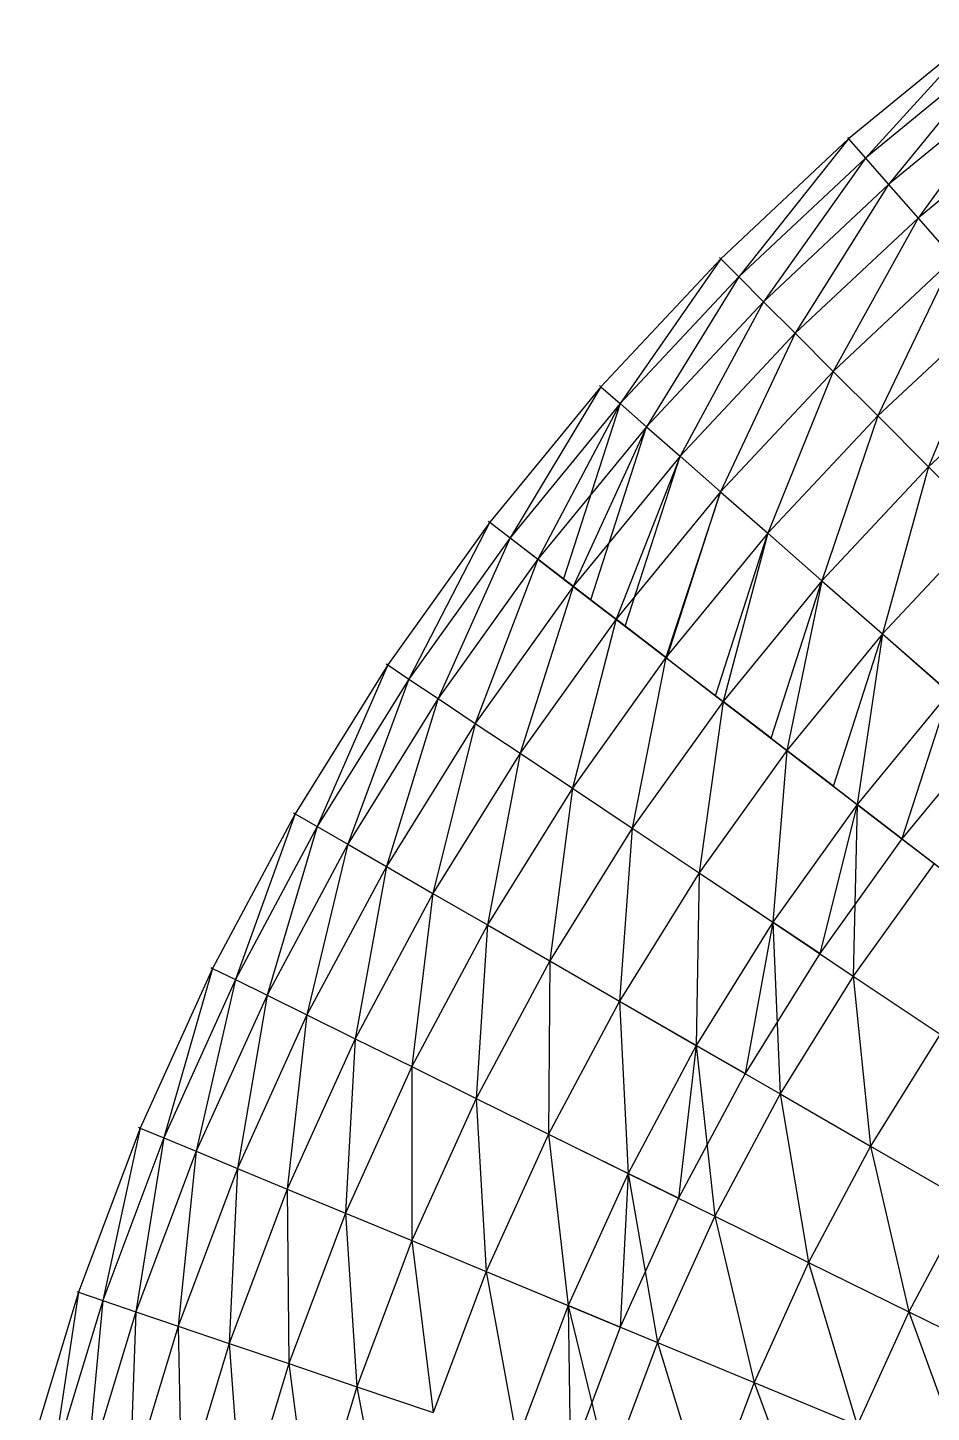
# Model space of a CAD drawing. Extents: x -1560 to 4680, y -1560 to 1560.
# Drawn here: x 1614 to 2140, y 431 to 1237 of the extents above; entities that cross this region are included whole.
import ezdxf

# ---------------------------------------------------------------- set-up
doc = ezdxf.new("R2010")
doc.units = 0
doc.header["$MEASUREMENT"] = 0
for name, color, linetype in [('HHST6X6X0.375', 13, 'Continuous'), ('L30X30X3', 1, 'Continuous'), ('TRIO25X148_A', 4, 'Continuous'), ('TRIO25X148_B', 6, 'Continuous'), ('TRIO25X148_C', 96, 'Continuous'), ('TRIO25X148_D', 3, 'Continuous'), ('TRIO25X148_F', 52, 'Continuous'), ('TRIO2875X148_A', 140, 'Continuous'), ('TRIO35X148', 30, 'Continuous'), ('TRIO45X148', 5, 'Continuous')]:
    doc.layers.add(name, color=color, linetype=linetype)

msp = doc.modelspace()

# ---------------------------------------------------------------- linework, layer by layer
at = {"layer": 'HHST6X6X0.375'}
for p, q in [((2091.42, 1172.87, 60), (2092.16, 1172.03, 68.93)), ((2016.91, 1103.09, 60), (2017.71, 1102.29, 68.93)), ((1947.13, 1028.58, 60), (1947.97, 1027.84, 68.93)), ((1882.37, 949.67, 60), (1883.26, 948.98, 68.93)), ((1822.91, 866.69, 60), (1823.84, 866.07, 68.93)), ((1769, 780, 60), (1769.97, 779.44, 68.93)), ((1720.88, 689.97, 60), (1721.89, 689.47, 68.93)), ((1678.75, 596.99, 60), (1679.79, 596.56, 68.93)), ((1642.79, 501.45, 60), (1643.85, 501.08, 68.93))]:
    msp.add_line(p, q, dxfattribs=at)
at = {"layer": 'L30X30X3'}
for p, q in [((1895.06, 939.93, 162.22), (1926.23, 916.01, 154.74)), ((1942.04, 903.88, 244.63), (1911.28, 927.48, 254.46)), ((1962.11, 888.48, 333.15), (1931.87, 911.68, 345.29)), ((1986.36, 869.87, 420), (1956.76, 892.59, 434.41)), ((1985.84, 870.27, 521.47), (2014.71, 848.12, 504.85)), ((2047.05, 823.31, 587.4), (2019.03, 844.81, 606.18)), ((2083.26, 795.52, 667.36), (2056.19, 816.29, 688.22)), ((2123.22, 764.85, 744.42), (2097.19, 784.83, 767.3)), ((2075.33, 698.02, 744.42), (2048.05, 716.25, 767.3)), ((2031.92, 628.21, 744.42), (2003.5, 644.61, 767.3)), ((1993.16, 555.7, 744.42), (1963.73, 570.21, 767.3)), ((1959.23, 480.81, 744.42), (1928.92, 493.36, 767.3))]:
    msp.add_line(p, q, dxfattribs=at)
at = {"layer": 'TRIO25X148_A'}
for p, q in [((2132.56, 1125.96, 345.29), (2153.24, 1102.37, 434.41)), ((2061.04, 1058.96, 345.29), (2083.22, 1036.78, 434.41)), ((2083.22, 1036.78, 434.41), (2109.14, 1010.86, 521.47)), ((2109.14, 1010.86, 521.47), (2138.72, 981.28, 606.18)), ((1994.04, 987.44, 345.29), (2017.63, 966.76, 434.41)), ((2138.72, 981.28, 606.18), (2171.84, 948.16, 688.22)), ((2017.63, 966.76, 434.41), (2045.19, 942.58, 521.47)), ((2045.19, 942.58, 521.47), (2076.64, 915, 606.18)), ((1931.87, 911.68, 345.29), (1956.76, 892.59, 434.41)), ((2076.64, 915, 606.18), (2111.85, 884.12, 688.22)), ((1956.76, 892.59, 434.41), (1985.84, 870.27, 521.47)), ((2111.85, 884.12, 688.22), (2150.71, 850.04, 767.3)), ((1985.84, 870.27, 521.47), (2019.03, 844.81, 606.18)), ((2019.03, 844.81, 606.18), (2056.19, 816.29, 688.22)), ((1874.79, 832.02, 345.29), (1900.87, 814.6, 434.41)), ((1900.87, 814.6, 434.41), (1931.35, 794.23, 521.47)), ((2056.19, 816.29, 688.22), (2097.19, 784.83, 767.3)), ((1931.35, 794.23, 521.47), (1966.13, 770.99, 606.18)), ((2097.19, 784.83, 767.3), (2141.89, 750.53, 843.13)), ((1966.13, 770.99, 606.18), (2005.08, 744.97, 688.22)), ((1823.04, 748.8, 345.29), (1850.2, 733.12, 434.41)), ((2005.08, 744.97, 688.22), (2048.05, 716.25, 767.3)), ((1850.2, 733.12, 434.41), (1881.95, 714.79, 521.47)), ((1881.95, 714.79, 521.47), (1918.18, 693.87, 606.18)), ((2048.05, 716.25, 767.3), (2094.9, 684.95, 843.13)), ((1918.18, 693.87, 606.18), (1958.74, 670.45, 688.22)), ((2094.9, 684.95, 843.13), (2145.45, 651.17, 915.44)), ((1958.74, 670.45, 688.22), (2003.5, 644.61, 767.3)), ((1776.84, 662.37, 345.29), (1804.97, 648.5, 434.41)), ((1804.97, 648.5, 434.41), (1837.86, 632.28, 521.47)), ((2003.5, 644.61, 767.3), (2052.3, 616.44, 843.13)), ((1837.86, 632.28, 521.47), (1875.37, 613.78, 606.18)), ((1875.37, 613.78, 606.18), (1917.38, 593.07, 688.22)), ((2052.3, 616.44, 843.13), (2104.95, 586.04, 915.44)), ((1917.38, 593.07, 688.22), (1963.73, 570.21, 767.3)), ((2104.95, 586.04, 915.44), (2161.27, 553.53, 983.97)), ((1736.4, 573.11, 345.29), (1765.38, 561.1, 434.41)), ((1963.73, 570.21, 767.3), (2014.27, 545.29, 843.13)), ((1765.38, 561.1, 434.41), (1799.25, 547.07, 521.47)), ((1799.25, 547.07, 521.47), (1837.89, 531.07, 606.18)), ((2014.27, 545.29, 843.13), (2068.79, 518.4, 915.44)), ((1837.89, 531.07, 606.18), (1881.17, 513.14, 688.22)), ((2068.79, 518.4, 915.44), (2127.12, 489.64, 983.97)), ((1881.17, 513.14, 688.22), (1928.92, 493.36, 767.3)), ((1928.92, 493.36, 767.3), (1980.97, 471.8, 843.13)), ((2127.12, 489.64, 983.97), (2189.03, 459.1, 1048.46)), ((1701.88, 481.39, 345.29), (1731.58, 471.31, 434.41)), ((1731.58, 471.31, 434.41), (1766.29, 459.52, 521.47)), ((1980.97, 471.8, 843.13), (2037.14, 448.54, 915.44)), ((1766.29, 459.52, 521.47), (1805.9, 446.08, 606.18)), ((1805.9, 446.08, 606.18), (1850.26, 431.02, 688.22)), ((2037.14, 448.54, 915.44), (2097.22, 423.65, 983.97))]:
    msp.add_line(p, q, dxfattribs=at)
at = {"layer": 'TRIO25X148_B'}
for p, q in [((1959.16, 1018.03, 162.22), (1926.23, 916.01, 154.74)), ((1942.04, 903.88, 244.63), (1974.53, 1004.55, 254.46)), ((1962.11, 888.48, 333.15), (1994.04, 987.44, 345.29)), ((1986.36, 869.87, 420), (2017.63, 966.76, 434.41)), ((2014.71, 848.12, 504.85), (2045.19, 942.58, 521.47)), ((1895.06, 939.93, 162.22), (1942.04, 903.88, 244.63)), ((1911.28, 927.48, 254.46), (1962.11, 888.48, 333.15)), ((1931.87, 911.68, 345.29), (1986.36, 869.87, 420)), ((2047.05, 823.31, 587.4), (2076.64, 915, 606.18)), ((1956.76, 892.59, 434.41), (2014.71, 848.12, 504.85)), ((2083.26, 795.52, 667.36), (2111.85, 884.12, 688.22)), ((2111.85, 884.12, 688.22), (2175.38, 828.41, 744.42)), ((1985.84, 870.27, 521.47), (2047.05, 823.31, 587.4)), ((2150.71, 850.04, 767.3), (2123.22, 764.85, 744.42)), ((2019.03, 844.81, 606.18), (2083.26, 795.52, 667.36)), ((2056.19, 816.29, 688.22), (2123.22, 764.85, 744.42)), ((2097.19, 784.83, 767.3), (2075.33, 698.02, 744.42)), ((2097.19, 784.83, 767.3), (2166.78, 731.43, 818.32)), ((2005.08, 744.97, 688.22), (2075.33, 698.02, 744.42)), ((2048.05, 716.25, 767.3), (2031.92, 628.21, 744.42)), ((1958.74, 670.45, 688.22), (2031.92, 628.21, 744.42)), ((2003.5, 644.61, 767.3), (1993.16, 555.7, 744.42)), ((1917.38, 593.07, 688.22), (1993.16, 555.7, 744.42)), ((1963.73, 570.21, 767.3), (1959.23, 480.81, 744.42)), ((1881.17, 513.14, 688.22), (1959.23, 480.81, 744.42)), ((1928.92, 493.36, 767.3), (1930.27, 403.86, 744.42))]:
    msp.add_line(p, q, dxfattribs=at)
at = {"layer": 'TRIO25X148_C'}
for p, q in [((2171.02, 1236.74, 68.93), (2092.16, 1172.03, 68.93)), ((2180.07, 1224.94, 162.22), (2101.97, 1160.84, 162.22)), ((2192.52, 1208.72, 254.46), (2115.45, 1145.47, 254.46)), ((2208.32, 1188.13, 345.29), (2132.56, 1125.96, 345.29)), ((2092.16, 1172.03, 68.93), (2017.71, 1102.29, 68.93)), ((2101.97, 1160.84, 162.22), (2028.22, 1091.78, 162.22)), ((2115.45, 1145.47, 254.46), (2042.68, 1077.32, 254.46)), ((2132.56, 1125.96, 345.29), (2061.04, 1058.96, 345.29)), ((2017.71, 1102.29, 68.93), (1947.97, 1027.84, 68.93)), ((2153.24, 1102.37, 434.41), (2083.22, 1036.78, 434.41)), ((2028.22, 1091.78, 162.22), (1959.16, 1018.03, 162.22)), ((2042.68, 1077.32, 254.46), (1974.53, 1004.55, 254.46)), ((2177.42, 1074.81, 521.47), (2109.14, 1010.86, 521.47)), ((2061.04, 1058.96, 345.29), (1994.04, 987.44, 345.29)), ((2205, 1043.36, 606.18), (2138.72, 981.28, 606.18)), ((2083.22, 1036.78, 434.41), (2017.63, 966.76, 434.41)), ((1947.97, 1027.84, 68.93), (1883.26, 948.98, 68.93)), ((1959.16, 1018.03, 162.22), (1895.06, 939.93, 162.22)), ((2109.14, 1010.86, 521.47), (2045.19, 942.58, 521.47)), ((1974.53, 1004.55, 254.46), (1911.28, 927.48, 254.46)), ((1994.04, 987.44, 345.29), (1931.87, 911.68, 345.29)), ((2138.72, 981.28, 606.18), (2076.64, 915, 606.18)), ((2017.63, 966.76, 434.41), (1956.76, 892.59, 434.41)), ((1883.26, 948.98, 68.93), (1823.84, 866.07, 68.93)), ((2045.19, 942.58, 521.47), (1985.84, 870.27, 521.47)), ((2171.84, 948.16, 688.22), (2111.85, 884.12, 688.22)), ((1895.06, 939.93, 162.22), (1836.21, 857.8, 162.22)), ((1911.28, 927.48, 254.46), (1853.21, 846.44, 254.46)), ((1931.87, 911.68, 345.29), (1874.79, 832.02, 345.29)), ((2076.64, 915, 606.18), (2019.03, 844.81, 606.18)), ((1956.76, 892.59, 434.41), (1900.87, 814.6, 434.41)), ((2111.85, 884.12, 688.22), (2056.19, 816.29, 688.22)), ((1985.84, 870.27, 521.47), (1931.35, 794.23, 521.47)), ((1823.84, 866.07, 68.93), (1769.97, 779.44, 68.93)), ((1836.21, 857.8, 162.22), (1782.85, 772, 162.22)), ((1853.21, 846.44, 254.46), (1800.56, 761.78, 254.46)), ((2150.71, 850.04, 767.3), (2097.19, 784.83, 767.3)), ((2019.03, 844.81, 606.18), (1966.13, 770.99, 606.18)), ((1874.79, 832.02, 345.29), (1823.04, 748.8, 345.29)), ((1900.87, 814.6, 434.41), (1850.2, 733.12, 434.41)), ((2056.19, 816.29, 688.22), (2005.08, 744.97, 688.22)), ((1931.35, 794.23, 521.47), (1881.95, 714.79, 521.47)), ((2097.19, 784.83, 767.3), (2048.05, 716.25, 767.3)), ((1769.97, 779.44, 68.93), (1721.89, 689.47, 68.93)), ((1782.85, 772, 162.22), (1735.22, 682.9, 162.22)), ((1966.13, 770.99, 606.18), (1918.18, 693.87, 606.18)), ((1800.56, 761.78, 254.46), (1753.57, 673.85, 254.46)), ((2141.89, 750.53, 843.13), (2094.9, 684.95, 843.13)), ((1823.04, 748.8, 345.29), (1776.84, 662.37, 345.29)), ((2005.08, 744.97, 688.22), (1958.74, 670.45, 688.22)), ((1850.2, 733.12, 434.41), (1804.97, 648.5, 434.41)), ((1881.95, 714.79, 521.47), (1837.86, 632.28, 521.47)), ((2048.05, 716.25, 767.3), (2003.5, 644.61, 767.3)), ((1918.18, 693.87, 606.18), (1875.37, 613.78, 606.18)), ((1721.89, 689.47, 68.93), (1679.79, 596.56, 68.93)), ((2094.9, 684.95, 843.13), (2052.3, 616.44, 843.13)), ((1735.22, 682.9, 162.22), (1693.53, 590.87, 162.22)), ((1753.57, 673.85, 254.46), (1712.42, 583.04, 254.46)), ((1958.74, 670.45, 688.22), (1917.38, 593.07, 688.22)), ((1776.84, 662.37, 345.29), (1736.4, 573.11, 345.29)), ((1804.97, 648.5, 434.41), (1765.38, 561.1, 434.41)), ((2003.5, 644.61, 767.3), (1963.73, 570.21, 767.3)), ((2145.45, 651.17, 915.44), (2104.95, 586.04, 915.44)), ((1837.86, 632.28, 521.47), (1799.25, 547.07, 521.47)), ((1875.37, 613.78, 606.18), (1837.89, 531.07, 606.18)), ((2052.3, 616.44, 843.13), (2014.27, 545.29, 843.13)), ((1679.79, 596.56, 68.93), (1643.85, 501.08, 68.93)), ((1693.53, 590.87, 162.22), (1657.94, 496.3, 162.22)), ((1917.38, 593.07, 688.22), (1881.17, 513.14, 688.22)), ((1712.42, 583.04, 254.46), (1677.3, 489.73, 254.46)), ((2104.95, 586.04, 915.44), (2068.79, 518.4, 915.44)), ((1736.4, 573.11, 345.29), (1701.88, 481.39, 345.29)), ((1963.73, 570.21, 767.3), (1928.92, 493.36, 767.3)), ((1765.38, 561.1, 434.41), (1731.58, 471.31, 434.41)), ((2161.27, 553.53, 983.97), (2127.12, 489.64, 983.97)), ((1799.25, 547.07, 521.47), (1766.29, 459.52, 521.47)), ((2014.27, 545.29, 843.13), (1980.97, 471.8, 843.13)), ((1837.89, 531.07, 606.18), (1805.9, 446.08, 606.18)), ((2068.79, 518.4, 915.44), (2037.14, 448.54, 915.44)), ((1881.17, 513.14, 688.22), (1850.26, 431.02, 688.22)), ((1643.85, 501.08, 68.93), (1614.24, 403.47, 68.93)), ((1657.94, 496.3, 162.22), (1628.61, 399.62, 162.22)), ((1928.92, 493.36, 767.3), (1899.2, 414.41, 767.3)), ((1677.3, 489.73, 254.46), (1648.36, 394.33, 254.46)), ((2127.12, 489.64, 983.97), (2097.22, 423.65, 983.97)), ((1701.88, 481.39, 345.29), (1673.43, 387.61, 345.29)), ((1731.58, 471.31, 434.41), (1703.73, 379.49, 434.41)), ((1980.97, 471.8, 843.13), (1952.55, 396.3, 843.13)), ((1766.29, 459.52, 521.47), (1739.14, 370, 521.47)), ((1805.9, 446.08, 606.18), (1779.54, 359.18, 606.18)), ((2037.14, 448.54, 915.44), (2010.12, 376.75, 915.44))]:
    msp.add_line(p, q, dxfattribs=at)
at = {"layer": 'TRIO25X148_D'}
for p, q in [((2192.52, 1208.72, 254.46), (2132.56, 1125.96, 345.29)), ((2115.45, 1145.47, 254.46), (2061.04, 1058.96, 345.29)), ((2132.56, 1125.96, 345.29), (2083.22, 1036.78, 434.41)), ((2153.24, 1102.37, 434.41), (2109.14, 1010.86, 521.47)), ((2042.68, 1077.32, 254.46), (1994.04, 987.44, 345.29)), ((2177.42, 1074.81, 521.47), (2138.72, 981.28, 606.18)), ((2061.04, 1058.96, 345.29), (2017.63, 966.76, 434.41)), ((2083.22, 1036.78, 434.41), (2045.19, 942.58, 521.47)), ((2109.14, 1010.86, 521.47), (2076.64, 915, 606.18)), ((1974.53, 1004.55, 254.46), (1931.87, 911.68, 345.29)), ((1994.04, 987.44, 345.29), (1956.76, 892.59, 434.41)), ((2138.72, 981.28, 606.18), (2111.85, 884.12, 688.22)), ((2017.63, 966.76, 434.41), (1985.84, 870.27, 521.47)), ((2045.19, 942.58, 521.47), (2019.03, 844.81, 606.18)), ((1911.28, 927.48, 254.46), (1874.79, 832.02, 345.29)), ((1931.87, 911.68, 345.29), (1900.87, 814.6, 434.41)), ((2076.64, 915, 606.18), (2056.19, 816.29, 688.22)), ((1956.76, 892.59, 434.41), (1931.35, 794.23, 521.47)), ((2111.85, 884.12, 688.22), (2097.19, 784.83, 767.3)), ((1985.84, 870.27, 521.47), (1966.13, 770.99, 606.18)), ((1853.21, 846.44, 254.46), (1823.04, 748.8, 345.29)), ((2019.03, 844.81, 606.18), (2005.08, 744.97, 688.22)), ((1874.79, 832.02, 345.29), (1850.2, 733.12, 434.41)), ((1900.87, 814.6, 434.41), (1881.95, 714.79, 521.47)), ((2056.19, 816.29, 688.22), (2048.05, 716.25, 767.3)), ((1931.35, 794.23, 521.47), (1918.18, 693.87, 606.18)), ((2097.19, 784.83, 767.3), (2094.9, 684.95, 843.13)), ((1966.13, 770.99, 606.18), (1958.74, 670.45, 688.22)), ((1800.56, 761.78, 254.46), (1776.84, 662.37, 345.29)), ((1823.04, 748.8, 345.29), (1804.97, 648.5, 434.41)), ((2005.08, 744.97, 688.22), (2003.5, 644.61, 767.3)), ((1850.2, 733.12, 434.41), (1837.86, 632.28, 521.47)), ((1881.95, 714.79, 521.47), (1875.37, 613.78, 606.18)), ((2048.05, 716.25, 767.3), (2052.3, 616.44, 843.13)), ((1918.18, 693.87, 606.18), (1917.38, 593.07, 688.22)), ((2094.9, 684.95, 843.13), (2104.95, 586.04, 915.44)), ((1753.57, 673.85, 254.46), (1736.4, 573.11, 345.29)), ((1958.74, 670.45, 688.22), (1963.73, 570.21, 767.3)), ((1776.84, 662.37, 345.29), (1765.38, 561.1, 434.41)), ((1804.97, 648.5, 434.41), (1799.25, 547.07, 521.47)), ((2003.5, 644.61, 767.3), (2014.27, 545.29, 843.13)), ((1837.86, 632.28, 521.47), (1837.89, 531.07, 606.18)), ((1875.37, 613.78, 606.18), (1881.17, 513.14, 688.22)), ((2052.3, 616.44, 843.13), (2068.79, 518.4, 915.44)), ((1917.38, 593.07, 688.22), (1928.92, 493.36, 767.3)), ((1712.42, 583.04, 254.46), (1701.88, 481.39, 345.29)), ((2104.95, 586.04, 915.44), (2127.12, 489.64, 983.97)), ((1736.4, 573.11, 345.29), (1731.58, 471.31, 434.41)), ((1963.73, 570.21, 767.3), (1980.97, 471.8, 843.13)), ((1765.38, 561.1, 434.41), (1766.29, 459.52, 521.47)), ((1799.25, 547.07, 521.47), (1805.9, 446.08, 606.18)), ((2014.27, 545.29, 843.13), (2037.14, 448.54, 915.44)), ((1837.89, 531.07, 606.18), (1850.26, 431.02, 688.22)), ((2068.79, 518.4, 915.44), (2097.22, 423.65, 983.97)), ((1881.17, 513.14, 688.22), (1899.2, 414.41, 767.3)), ((1928.92, 493.36, 767.3), (1952.55, 396.3, 843.13)), ((1677.3, 489.73, 254.46), (1673.43, 387.61, 345.29)), ((2127.12, 489.64, 983.97), (2161, 397.23, 1048.46)), ((1701.88, 481.39, 345.29), (1703.73, 379.49, 434.41)), ((1731.58, 471.31, 434.41), (1739.14, 370, 521.47)), ((1980.97, 471.8, 843.13), (2010.12, 376.75, 915.44)), ((1766.29, 459.52, 521.47), (1779.54, 359.18, 606.18)), ((1805.9, 446.08, 606.18), (1824.79, 347.05, 688.22)), ((2037.14, 448.54, 915.44), (2071.7, 355.85, 983.97))]:
    msp.add_line(p, q, dxfattribs=at)
at = {"layer": 'TRIO25X148_F'}
for p, q in [((2047.05, 823.31, 587.4), (2083.26, 795.52, 667.36)), ((2175.38, 828.41, 744.42), (2123.22, 764.85, 744.42)), ((2083.26, 795.52, 667.36), (2123.22, 764.85, 744.42)), ((2123.22, 764.85, 744.42), (2075.33, 698.02, 744.42)), ((2123.22, 764.85, 744.42), (2166.78, 731.43, 818.32)), ((2075.33, 698.02, 744.42), (2031.92, 628.21, 744.42)), ((2031.92, 628.21, 744.42), (1993.16, 555.7, 744.42)), ((1993.16, 555.7, 744.42), (1959.23, 480.81, 744.42)), ((1959.23, 480.81, 744.42), (1930.27, 403.86, 744.42))]:
    msp.add_line(p, q, dxfattribs=at)
at = {"layer": 'TRIO2875X148_A'}
for p, q in [((2171.02, 1236.74, 68.93), (2101.97, 1160.84, 162.22)), ((2180.07, 1224.94, 162.22), (2115.45, 1145.47, 254.46)), ((2092.16, 1172.03, 68.93), (2028.22, 1091.78, 162.22)), ((2101.97, 1160.84, 162.22), (2042.68, 1077.32, 254.46)), ((2101.97, 1160.84, 162.22), (2115.45, 1145.47, 254.46)), ((2115.45, 1145.47, 254.46), (2132.56, 1125.96, 345.29)), ((2017.71, 1102.29, 68.93), (1959.16, 1018.03, 162.22)), ((2028.22, 1091.78, 162.22), (1974.53, 1004.55, 254.46)), ((2028.22, 1091.78, 162.22), (2042.68, 1077.32, 254.46)), ((2042.68, 1077.32, 254.46), (2061.04, 1058.96, 345.29)), ((1947.97, 1027.84, 68.93), (1895.06, 939.93, 162.22)), ((1959.16, 1018.03, 162.22), (1911.28, 927.48, 254.46)), ((1959.16, 1018.03, 162.22), (1974.53, 1004.55, 254.46)), ((1974.53, 1004.55, 254.46), (1994.04, 987.44, 345.29)), ((1883.26, 948.98, 68.93), (1836.21, 857.8, 162.22)), ((1895.06, 939.93, 162.22), (1853.21, 846.44, 254.46)), ((1895.06, 939.93, 162.22), (1911.28, 927.48, 254.46)), ((1911.28, 927.48, 254.46), (1931.87, 911.68, 345.29)), ((1926.23, 916.01, 154.74), (1942.04, 903.88, 244.63)), ((1942.04, 903.88, 244.63), (1962.11, 888.48, 333.15)), ((1962.11, 888.48, 333.15), (1986.36, 869.87, 420)), ((1823.84, 866.07, 68.93), (1782.85, 772, 162.22)), ((1986.36, 869.87, 420), (2014.71, 848.12, 504.85)), ((1836.21, 857.8, 162.22), (1800.56, 761.78, 254.46)), ((1836.21, 857.8, 162.22), (1853.21, 846.44, 254.46)), ((1853.21, 846.44, 254.46), (1874.79, 832.02, 345.29)), ((2014.71, 848.12, 504.85), (2047.05, 823.31, 587.4)), ((1769.97, 779.44, 68.93), (1735.22, 682.9, 162.22)), ((1782.85, 772, 162.22), (1753.57, 673.85, 254.46)), ((1782.85, 772, 162.22), (1800.56, 761.78, 254.46)), ((1800.56, 761.78, 254.46), (1823.04, 748.8, 345.29)), ((1721.89, 689.47, 68.93), (1693.53, 590.87, 162.22)), ((1735.22, 682.9, 162.22), (1712.42, 583.04, 254.46)), ((1735.22, 682.9, 162.22), (1753.57, 673.85, 254.46)), ((1753.57, 673.85, 254.46), (1776.84, 662.37, 345.29)), ((1679.79, 596.56, 68.93), (1657.94, 496.3, 162.22)), ((1693.53, 590.87, 162.22), (1677.3, 489.73, 254.46)), ((1693.53, 590.87, 162.22), (1712.42, 583.04, 254.46)), ((1712.42, 583.04, 254.46), (1736.4, 573.11, 345.29)), ((1643.85, 501.08, 68.93), (1628.61, 399.62, 162.22)), ((1657.94, 496.3, 162.22), (1648.36, 394.33, 254.46)), ((1657.94, 496.3, 162.22), (1677.3, 489.73, 254.46)), ((1677.3, 489.73, 254.46), (1701.88, 481.39, 345.29))]:
    msp.add_line(p, q, dxfattribs=at)
at = {"layer": 'TRIO35X148'}
msp.add_line((1883.26, 948.98, 68.93), (1926.23, 916.01, 154.74), dxfattribs=at)
at = {"layer": 'TRIO45X148'}
for p, q in [((2092.16, 1172.03, 68.93), (2101.97, 1160.84, 162.22)), ((2017.71, 1102.29, 68.93), (2028.22, 1091.78, 162.22)), ((1947.97, 1027.84, 68.93), (1959.16, 1018.03, 162.22)), ((1883.26, 948.98, 68.93), (1895.06, 939.93, 162.22)), ((1823.84, 866.07, 68.93), (1836.21, 857.8, 162.22)), ((1769.97, 779.44, 68.93), (1782.85, 772, 162.22)), ((1721.89, 689.47, 68.93), (1735.22, 682.9, 162.22)), ((1679.79, 596.56, 68.93), (1693.53, 590.87, 162.22)), ((1643.85, 501.08, 68.93), (1657.94, 496.3, 162.22))]:
    msp.add_line(p, q, dxfattribs=at)

doc.saveas('drawing.dxf')
